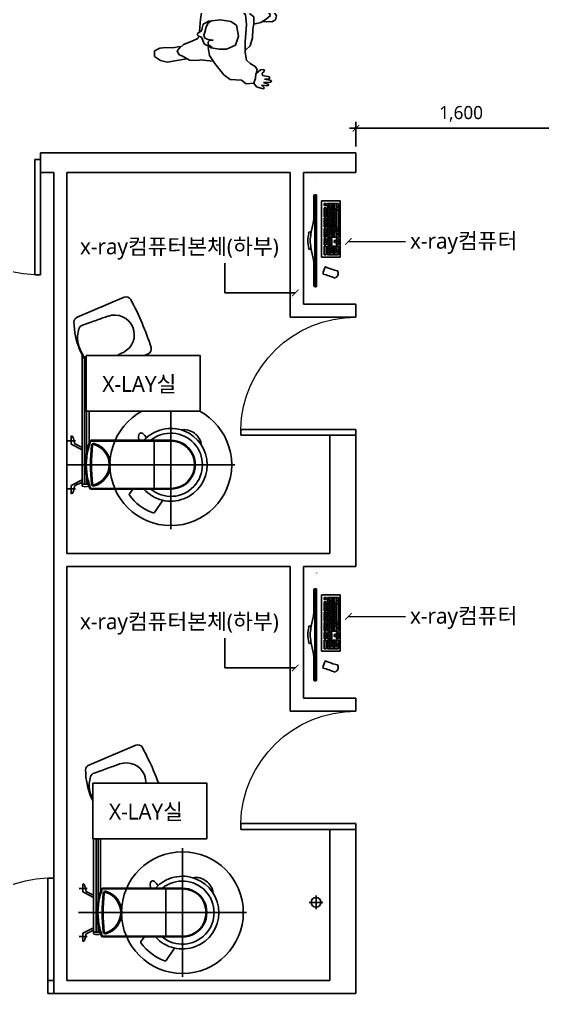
# Model space of a CAD drawing. Header units: metres. Extents: x 11578468 to 47831421, y -58341524 to -14256839.
# Drawn here: x 23756671 to 23760652, y -29071310 to -29063894 of the extents above; entities that cross this region are included whole.
import ezdxf

# ---------------------------------------------------------------- set-up
doc = ezdxf.new("R2010")
doc.units = ezdxf.units.M
doc.header["$LTSCALE"] = 50
doc.header["$MEASUREMENT"] = 0
doc.linetypes.add('CENTERX2', pattern=[4, 2.5, -0.5, 0.5, -0.5])
doc.layers.get('0').update_dxf_attribs({"linetype": 'CONTINUOUS'})
doc.layers.get('DEFPOINTS').update_dxf_attribs({"linetype": 'CONTINUOUS'})
for name, color, linetype in [('04_FUR', 6, 'CONTINUOUS'), ('S-DIM', 7, 'CONTINUOUS'), ('TEX', 7, 'CONTINUOUS'), ('wall', 3, 'CONTINUOUS'), ('WINDOW', 4, 'CONTINUOUS'), ('家具', 251, 'CONTINUOUS'), ('家具外线', 7, 'CONTINUOUS')]:
    doc.layers.add(name, color=color, linetype=linetype)
doc.layers.add('text', color=7, linetype='CONTINUOUS', lineweight=0)
doc.layers.add('wall2', color=3, linetype='CONTINUOUS', lineweight=25)
doc.styles.add('HY 울릉도 L', font='malgun.ttf')
doc.styles.add('JT1', font='malgun.ttf')
doc.dimstyles.new('사본 50', dxfattribs={"dimscale": 50, "dimtxt": 2, "dimasz": 1, "dimexe": 1, "dimexo": 1, "dimgap": 1, "dimtad": 1, "dimdec": 0, "dimrnd": 0.05, "dimdsep": 46, "dimlunit": 6, "dimtxsty": 'HY 울릉도 L', "dimblk": 'ARCHTICK', "dimcen": 2.5, "dimdle": 1, "dimclrd": 133, "dimclre": 133, "dimclrt": 30, "dimadec": 0, "dimazin": 0, "dimtfac": 1, "dimtdec": 0, "dimtix": 1, "dimtmove": 2, "dimatfit": 3, "dimldrblk": 'ARCHTICK', "dimfxl": 1, "dimlwd": -1, "dimlwe": -1, "dimarcsym": 0})

# ---------------------------------------------------------------- blocks, each defined once
blk = doc.blocks.new('$DorLib2D$00000001')
for p, q in [((0.45, 0.975), (0.5, 0.975)), ((0.45, 0), (0.45, 0.975)), ((0.5, 0), (0.5, 0.975)), ((0.5, 0), (0.45, 0))]:
    blk.add_line(p, q)
at = {"lineweight": 13}
blk.add_arc((0.475, 0), 0.975, 91.46928, 180, dxfattribs=at)
blk = doc.blocks.new('MK-RC-0052')
at = {"layer": '家具外线', "color": 251, "true_color": 0x636466}
for p, q in [((73834.4, 10616.5), (73825.7, 10605.7)), ((73825.7, 10605.7), (73864.8, 10592.7)), ((73880.1, 10612.2), (73834.4, 10616.5)), ((73867, 10638.3), (73858.3, 10629.6)), ((73858.3, 10629.6), (73880.1, 10612.2)), ((73914.8, 10623.1), (73867, 10638.3)), ((73934.4, 10597), (73914.8, 10623.1)), ((73812.7, 10590.5), (73806.2, 10577.5)), ((73806.2, 10577.5), (73858.3, 10568.8)), ((73864.8, 10592.7), (73812.7, 10590.5)), ((73858.3, 10568.8), (73821.4, 10564.4)), ((73821.4, 10564.4), (73821.4, 10551.4)), ((73821.4, 10551.4), (73871.4, 10540.5)), ((73871.4, 10540.5), (73875.7, 10525.3)), ((73919.2, 10527.5), (73921.4, 10562.2)), ((73921.4, 10562.2), (73934.4, 10594.8)), ((73988.7, 10601.3), (73934.4, 10597)), ((74023.5, 10575.3), (73988.7, 10601.3)), ((74106.1, 10570.9), (74023.5, 10575.3)), ((74149.6, 10536.2), (74106.1, 10570.9)), ((74214.8, 10455.8), (74149.6, 10536.2)), ((73875.7, 10525.3), (73858.3, 10510.1)), ((73858.3, 10510.1), (73862.7, 10497.1)), ((73862.7, 10497.1), (73886.6, 10501.4)), ((73886.6, 10501.4), (73917, 10527.5)), ((73917, 10527.5), (73910.5, 10497.1)), ((73910.5, 10497.1), (73925.7, 10475.4)), ((73925.7, 10475.4), (73960.5, 10455.8)), ((73960.5, 10455.8), (73986.6, 10431.9)), ((73986.6, 10431.9), (73997.4, 10375.5)), ((74253.9, 10397.2), (74214.8, 10455.8)), ((74297.4, 10429.8), (74230, 10438.5)), ((74264.8, 10338.6), (74253.9, 10397.2)), ((74317, 10427.6), (74297.4, 10429.8)), ((74336.5, 10434.1), (74317, 10427.6)), ((74397.4, 10429.8), (74336.5, 10434.1)), ((74438.7, 10405.9), (74397.4, 10429.8)), ((74419.1, 10421.1), (74558.2, 10445)), ((74475.6, 10390.7), (74438.7, 10405.9)), ((74558.2, 10445), (74608.2, 10434.1)), ((74608.2, 10434.1), (74649.5, 10403.7)), ((74649.5, 10403.7), (74649.5, 10364.6)), ((73960.5, 10327.7), (73943.1, 10269.1)), ((73993.1, 10355.9), (73960.5, 10327.7)), ((73997.4, 10375.5), (73997.4, 10299.5)), ((74132.2, 10351.6), (74067.7, 10322.5)), ((74184.4, 10351.6), (74132.2, 10351.6)), ((74240.9, 10340.7), (74184.4, 10351.6)), ((74235.3, 10338.7), (74262.6, 10319)), ((74292.3, 10313.2), (74240.9, 10340.7)), ((74440.9, 10319), (74469.1, 10345.1)), ((74521.3, 10340.7), (74464.8, 10332)), ((74469.1, 10345.1), (74486.5, 10364.6)), ((74486.5, 10364.6), (74475.6, 10390.7)), ((74569.1, 10338.6), (74521.3, 10340.7)), ((74612.6, 10345.1), (74569.1, 10338.6)), ((74649.5, 10364.6), (74612.6, 10345.1)), ((73943.1, 10269.1), (73940.9, 10210.4)), ((73997.4, 10299.5), (73986.6, 10173.5)), ((74067.7, 10322.5), (74044.4, 10258.1)), ((74044.4, 10258.1), (74059.8, 10179.4)), ((74253.9, 10288.6), (74228.6, 10286.5)), ((74228.6, 10286.5), (74264.8, 10282.1)), ((74264.8, 10299.5), (74253.9, 10288.6)), ((74262.6, 10319), (74264.8, 10299.5)), ((74264.8, 10282.1), (74288.7, 10271.2)), ((74288.7, 10271.2), (74295.2, 10251.7)), ((74312.6, 10265.3), (74292.3, 10313.2)), ((74332.9, 10258.9), (74312.6, 10265.3)), ((74343.8, 10247.3), (74332.9, 10258.9)), ((74336.4, 10264.9), (74338.7, 10273.4)), ((74338.7, 10273.4), (74386.5, 10295.1)), ((74386.5, 10295.1), (74440.9, 10319)), ((73940.9, 10210.4), (73934.4, 10167)), ((74277.8, 10193), (74264.8, 10162.6)), ((74288.7, 10227.8), (74277.8, 10193)), ((74295.2, 10251.7), (74288.7, 10227.8)), ((74300.2, 10172), (74308.9, 10208.9)), ((74308.9, 10208.9), (74314, 10222.6)), ((74314, 10222.6), (74335.8, 10232.8)), ((74319.1, 10134.4), (74326.8, 10222.5)), ((74335.8, 10232.8), (74343.8, 10247.3)), ((73777.9, 10140.9), (73771.4, 10110.5)), ((73804, 10153.9), (73777.9, 10140.9)), ((73867, 10151.8), (73804, 10153.9)), ((73845.3, 10134.4), (73814.8, 10108.3)), ((73884.4, 10158.3), (73845.3, 10134.4)), ((73934.4, 10171.3), (73884.4, 10158.3)), ((73934.4, 10167), (73934.4, 10119.2)), ((73934.4, 10119.2), (73967, 10093.1)), ((73986.6, 10173.5), (73995.3, 10104)), ((74059.8, 10179.4), (74101.1, 10151.1)), ((74101.1, 10151.1), (74175.7, 10140.9)), ((74175.7, 10140.9), (74258.3, 10149.6)), ((74264.8, 10162.6), (74240.9, 10149.6)), ((74258.3, 10149.6), (74300.2, 10172)), ((74306.1, 10058.4), (74319.1, 10134.4)), ((73771.4, 10110.5), (73790.9, 10082.3)), ((73790.9, 10082.3), (73836.6, 10069.2)), ((73814.8, 10108.3), (73834.4, 10075.8)), ((73834.4, 10075.8), (73882.2, 10056.2)), ((73882.2, 10056.2), (73958.3, 10051.9)), ((73958.3, 10051.9), (74043.1, 10038.8)), ((73995.3, 10104), (74060.5, 10021.5)), ((74306.1, 9997.6), (74306.1, 10058.4)), ((74060.5, 10021.5), (74156.1, 9943.3)), ((74306.1, 9999.7), (74297.4, 9962.8)), ((74380, 9986.7), (74306.1, 9997.6)), ((74403.9, 9984.5), (74380, 9986.7)), ((74401.7, 9941.1), (74403.9, 9978)), ((74440.9, 10021.5), (74403.9, 9984.5)), ((74495.2, 10041), (74440.9, 10021.5)), ((74467, 9991.1), (74480, 10004.1)), ((74562.6, 9980.2), (74467, 9991.1)), ((74480, 10004.1), (74506.1, 10025.8)), ((74506.1, 10025.8), (74495.2, 10041)), ((74562.6, 9967.2), (74562.6, 9980.2)), ((74138.7, 9947.6), (74153.9, 9899.8)), ((74156.1, 9943.3), (74138.7, 9947.6)), ((74217, 9882.5), (74314.8, 9904.2)), ((74297.4, 9962.8), (74251.8, 9934.6)), ((74314.8, 9904.2), (74390.9, 9921.6)), ((74384.4, 9919.4), (74401.7, 9941.1)), ((74390.9, 9921.6), (74449.6, 9899.8)), ((74488.7, 9910.7), (74534.3, 9915)), ((74516.9, 9904.2), (74488.7, 9910.7)), ((74503.9, 9889), (74516.9, 9904.2)), ((74523.5, 9932.4), (74556.1, 9936.8)), ((74538.7, 9930.2), (74523.5, 9932.4)), ((74532.2, 9960.7), (74562.6, 9967.2)), ((74560.4, 9954.1), (74532.2, 9960.7)), ((74534.3, 9915), (74538.7, 9930.2)), ((74556.1, 9936.8), (74560.4, 9954.1)), ((74153.9, 9899.8), (74217, 9882.5)), ((74449.6, 9899.8), (74503.9, 9889))]:
    blk.add_line(p, q, dxfattribs=at)
blk = doc.blocks.new('_ArchTick')
at = {"color": 0, "linetype": 'ByBlock', "const_width": 0.15}
blk.add_lwpolyline([(-0.5, -0.5), (0.5, 0.5)], dxfattribs=at)
blk = doc.blocks.new('*D573')
at = {"layer": 'DEFPOINTS', "color": 0, "ltscale": 10, "transparency": 16777216}
for p in [(23760832.3, -29064722.1), (23759232.3, -29064909.9), (23760832.3, -29064909.9)]:
    blk.add_point(p, dxfattribs=at)
at = {"layer": 'S-DIM', "color": 133, "ltscale": 10, "transparency": 16777216}
for p, q in [((23759232.3, -29064859.9), (23759232.3, -29064672.1)), ((23760832.3, -29064859.9), (23760832.3, -29064672.1)), ((23759182.3, -29064722.1), (23760882.3, -29064722.1))]:
    blk.add_line(p, q, dxfattribs=at)
at = {"layer": 'S-DIM', "color": 133, "ltscale": 10, "transparency": 16777216, "xscale": 50, "yscale": 50, "zscale": 50, "rotation": 180}
blk.add_blockref('_ArchTick', (23759232.3, -29064722.1), dxfattribs=at)
at = {"layer": 'S-DIM', "color": 133, "ltscale": 10, "transparency": 16777216, "xscale": 50, "yscale": 50, "zscale": 50}
blk.add_blockref('_ArchTick', (23760832.3, -29064722.1), dxfattribs=at)
at = {"layer": 'S-DIM', "color": 30, "ltscale": 10, "transparency": 16777216, "insert": (23760032.3, -29064611.7), "char_height": 100, "attachment_point": 5, "style": 'HY 울릉도 L'}
blk.add_mtext('1,600', dxfattribs=at)
blk = doc.blocks.new('CT机')
at = {"layer": '家具', "color": 8, "linetype": 'CENTERX2', "ltscale": 0.01}
for p, q in [((9937.4, 2413), (9937.4, 2480.3)), ((10140.4, 1063.6), (10140.4, 2486.8)), ((10343.3, 2413), (10343.3, 2480.3)), ((9595.3, 1608.1), (10684.3, 1608.1))]:
    blk.add_line(p, q, dxfattribs=at)
at = {"layer": '家具'}
for p, q in [((8723.7, 2003.3), (8892, 2399.9)), ((9895.5, 2450.6), (9965.4, 2450.6)), ((9895.5, 2450.6), (9901.5, 2439.1)), ((9961, 2421.3), (9993.2, 2359.2)), ((9965.4, 2450.6), (9971, 2439.7)), ((9971, 2439.7), (9971.1, 2439.7)), ((10012.9, 2359.2), (9971.1, 2439.7)), ((10309.6, 2439.7), (10267.8, 2359.2)), ((10287.5, 2359.2), (10319.7, 2421.3)), ((10309.6, 2439.7), (10309.7, 2439.7)), ((10309.7, 2439.7), (10315.3, 2450.6)), ((10315.3, 2450.6), (10385.2, 2450.6)), ((10379.2, 2439.1), (10385.2, 2450.6)), ((9207.7, 2359.2), (10318, 2359.2)), ((10305.2, 2320.1), (10249, 2320.1)), ((10305.2, 2359.2), (10305.2, 2305.5)), ((9957.4, 2299.8), (9300.3, 2299.8)), ((9933.3, 2281.3), (9933.3, 1608.1)), ((10346.4, 2281.3), (10346.4, 1608.1)), ((9370.4, 2196.8), (9202, 1800.2)), ((10346.3, 1928.3), (10385, 1958.8)), ((9939.5, 1748.1), (10340.2, 1748.1)), ((10544.5, 1747.1), (10439.8, 1674.7))]:
    blk.add_line(p, q, dxfattribs=at)
at = {"layer": '家具', "color": 251}
for p, q in [((10305.2, 2338.9), (9243.7, 2338.9)), ((10030.7, 2320.1), (9272.7, 2320.1)), ((9939.5, 2281.3), (9939.5, 1608.1)), ((10340.2, 2281.3), (10340.2, 1608.1))]:
    blk.add_line(p, q, dxfattribs=at)
at = {"layer": '家具'}
for centre, major_axis, start_param, end_param in [((8933, 2382.5), (-31.5, -31.5), 3.926034, 5.096361), ((8930, 1824.4), (-426.1, -426.1), 3.129187, 3.921943), ((9066.7, 2146.2), (-177.2, -177.2), 3.758531, 4.237682), ((9026.3, 2051.3), (-248.7, 248.7), 4.931336, 5.261387), ((9905.9, 2441.3), (-3.5, -3.5), -0.306742, 0.410644), ((9976.6, 2621), (-140, 140), 1.981441, 2.25755), ((9956.6, 2419), (-3.5, -3.5), 2.834851, 3.828347), ((10324.1, 2419), (-3.5, 3.5), 5.596431, 6.589927), ((10304.1, 2621), (-140, -140), 0.884042, 1.160152), ((10374.8, 2441.3), (-3.5, 3.5), 2.730948, 3.448334), ((9004.8, 2339), (-34, 34), 5.808719, 6.728091), ((9066.6, 2146.3), (-177.2, 177.2), 4.384245, 4.863395), ((10139.8, 1782.8), (-387.7, -387.7), 3.563968, 4.300302), ((10317.9, 2354.6), (-3.24, -3.24), 2.672465, 3.900286), ((10226.9, 2329.5), (-70, -70), 2.084765, 2.627624), ((9248.3, 2235.7), (-34, -34), 1.893836, 2.813207), ((9329.4, 2214.2), (-31.5, -31.5), 1.954769, 3.125097), ((9947.5, 2281.3), (-10.1, 10.1), 6.065564, 7.070619), ((9976.8, 2260.2), (-12.4, 12.4), 5.623702, 7.354527), ((10139.8, 2308.1), (-132.6, 132.6), 1.071298, 3.641091), ((9977.7, 2260.3), (-6.4, -6.4), 4.053337, 5.784262), ((10139.8, 2308), (-125.9, 125.9), 1.071873, 3.640516), ((10139.8, 845), (-1019.7, -1019.7), 3.812134, 4.041848), ((10139.8, 984.2), (-916, -916), 3.800644, 4.053337), ((10301.9, 2260.3), (-6.4, 6.4), 3.640516, 5.371441), ((10302.9, 2260.2), (-12.4, 12.4), 3.641048, 5.371872), ((10318.5, 2304), (-2.8, -2.8), 1.411055, 2.084755), ((10332.1, 2281.3), (-10.1, 10.1), 3.924955, 5.329229), ((9040.1, 2083.7), (-117.9, -117.9), -1.125128, 1.893073), ((10140.4, 1608.1), (-364, 364), 0.785398, 7.068583), ((8764.6, 1985.9), (-31.5, -31.5), -1.186824, 0.286236), ((9863.5, 4023.4), (-1668.4, 1668.4), 1.861532, 2.048005), ((10391.1, 1950.8), (-7.07, 7.07), 4.865147, 6.152286), ((10139.8, 1608.1), (-307.6, 307.6), 4.280378, 4.865147), ((10140.4, 1608.1), (-297.7, -77.7), -1.088128, 3.723453), ((9890.2, 1858.9), (-13.7, 13.7), 0.268823, 1.052289), ((9889.5, 1857.3), (-12.9, -12.9), -0.595835, 0.009098), ((9894.9, 1854), (-18.4, -18.4), 4.175297, 4.905165), ((10026.7, 1985), (-145.5, -145.5), -0.031593, 0.193767), ((9904.6, 1783.2), (-68.8, -68.8), 3.627228, 4.093164), ((9161.1, 1817.6), (-31.5, -31.5), 0.481709, 1.954769), ((10140.4, 1608.1), (-189, -189), -1.470299, 3.047153), ((10538.5, 1755.2), (-7.07, 7.07), 2.99324, 4.280378), ((10139.8, 1608.1), (-146, 146), 0.785398, 3.926991), ((9992.5, 1497), (-105.6, 105.6), 0.622062, 2.23845)]:
    blk.add_ellipse(centre, major_axis=major_axis, ratio=1, start_param=start_param, end_param=end_param, dxfattribs=at)
at = {"layer": '家具', "color": 251}
for centre, major_axis, start_param, end_param in [((10142.2, 1772.9), (-389.3, -389.3), 4.169327, 4.297818), ((10139.8, 1781.2), (-383.2, -383.2), 3.685255, 4.168727), ((10137.5, 1772.9), (-389.3, 389.3), 5.126958, 5.255453), ((9944.6, 2281.3), (-3.59, 3.59), 5.868761, 7.068207), ((10335.1, 2281.3), (-3.59, -3.59), 2.356571, 3.556017), ((10139.8, 1608.1), (-141.7, -141.7), -0.785398, 2.356194)]:
    blk.add_ellipse(centre, major_axis=major_axis, ratio=1, start_param=start_param, end_param=end_param, dxfattribs=at)
at = {"layer": '家具'}
for points, knots in [([(8959.5, 2355.1), (8951.9, 2333.7), (8937.6, 2293.4), (8917.3, 2236.2), (8899.4, 2185.6), (8888.1, 2154), (8882.9, 2139.3)], [0, 0, 0, 0, 68.626498, 129.641678, 183.841932, 231.31563, 231.31563, 231.31563, 231.31563]), ([(8801.3, 2186.2), (8802.3, 2189.2), (8804.4, 2195.3), (8807.3, 2200.9), (8808.8, 2203.8)], [0, 0, 0, 0, 9.665258, 19.331666, 19.331666, 19.331666, 19.331666]), ([(9189.3, 2009.2), (9196.3, 2023.3), (9211.3, 2053.5), (9235.3, 2101.8), (9262.3, 2156), (9281.3, 2194.2), (9291.3, 2214.2)], [0, 0, 0, 0, 47.690633, 102.195027, 163.378696, 231.31563, 231.31563, 231.31563, 231.31563])]:
    blk.add_open_spline(points, degree=3, knots=knots, dxfattribs=at)
blk = doc.blocks.new('A$C6A105BC0')
for p, q in [((224.6, 104.4), (224.6, 246)), ((224.6, 246), (653.1, 246)), ((242.4, 233.2), (257.5, 233.2)), ((242.4, 200.8), (242.4, 233.2)), ((257.5, 233.2), (257.5, 200.8)), ((259.7, 218.1), (259.7, 233.2)), ((259.7, 233.2), (274.8, 233.2)), ((274.8, 233.2), (274.8, 218.1)), ((277, 233.2), (309.5, 233.2)), ((277, 218.1), (277, 233.2)), ((309.5, 233.2), (309.5, 218.1)), ((318.1, 233.2), (333.3, 233.2)), ((318.1, 218.1), (318.1, 233.2)), ((333.3, 233.2), (333.3, 218.1)), ((335.4, 218.1), (335.4, 233.2)), ((335.4, 233.2), (350.6, 233.2)), ((350.6, 233.2), (350.6, 218.1)), ((352.8, 233.2), (367.9, 233.2)), ((352.8, 218.1), (352.8, 233.2)), ((367.9, 233.2), (367.9, 218.1)), ((376.6, 233.2), (400.4, 233.2)), ((376.6, 218.1), (376.6, 233.2)), ((400.4, 233.2), (400.4, 218.1)), ((402.5, 233.2), (426.3, 233.2)), ((402.5, 218.1), (402.5, 233.2)), ((426.3, 233.2), (426.3, 218.1)), ((428.5, 233.2), (428.5, 218.1)), ((428.5, 233.2), (443.7, 233.2)), ((443.7, 233.2), (443.7, 218.1)), ((445.8, 233.2), (445.8, 218.1)), ((445.8, 233.2), (582.2, 233.2)), ((582.2, 233.2), (582.2, 218.1)), ((584.3, 233.2), (608.2, 233.2)), ((584.3, 218.1), (584.3, 233.2)), ((608.2, 233.2), (608.2, 218.1)), ((610.3, 233.2), (634.1, 233.2)), ((610.3, 218.1), (610.3, 233.2)), ((634.1, 233.2), (634.1, 218.1)), ((653.1, 104.4), (653.1, 246)), ((257.5, 200.8), (242.4, 200.8)), ((242.4, 198.6), (257.5, 198.6)), ((242.4, 166.1), (242.4, 198.6)), ((257.5, 166.1), (242.4, 166.1)), ((242.4, 164), (257.5, 164)), ((242.4, 148.8), (242.4, 164)), ((257.5, 148.8), (242.4, 148.8)), ((257.5, 198.6), (257.5, 166.1)), ((257.5, 164), (257.5, 148.8)), ((274.8, 218.1), (259.7, 218.1)), ((259.7, 200.8), (259.7, 215.9)), ((259.7, 215.9), (274.8, 215.9)), ((274.8, 200.8), (259.7, 200.8)), ((259.7, 198.6), (274.8, 198.6)), ((259.7, 183.4), (259.7, 198.6)), ((274.8, 183.4), (259.7, 183.4)), ((259.7, 181.3), (274.8, 181.3)), ((259.7, 166.1), (259.7, 181.3)), ((274.8, 166.1), (259.7, 166.1)), ((259.7, 148.8), (259.7, 164)), ((259.7, 164), (274.8, 164)), ((274.8, 148.8), (259.7, 148.8)), ((274.8, 215.9), (274.8, 200.8)), ((274.8, 198.6), (274.8, 183.4)), ((274.8, 181.3), (274.8, 166.1)), ((274.8, 164), (274.8, 148.8)), ((309.5, 218.1), (277, 218.1)), ((277, 215.9), (292.2, 215.9)), ((277, 200.8), (277, 215.9)), ((292.2, 200.8), (277, 200.8)), ((277, 198.6), (292.2, 198.6)), ((277, 183.4), (277, 198.6)), ((292.2, 183.4), (277, 183.4)), ((277, 181.3), (292.2, 181.3)), ((277, 166.1), (277, 181.3)), ((292.2, 166.1), (277, 166.1)), ((277, 164), (292.2, 164)), ((277, 148.8), (277, 164)), ((292.2, 148.8), (277, 148.8)), ((292.2, 215.9), (292.2, 200.8)), ((292.2, 198.6), (292.2, 183.4)), ((292.2, 181.3), (292.2, 166.1)), ((292.2, 164), (292.2, 148.8)), ((294.3, 215.9), (309.5, 215.9)), ((294.3, 200.8), (294.3, 215.9)), ((309.5, 200.8), (294.3, 200.8)), ((294.3, 198.6), (309.5, 198.6)), ((294.3, 183.4), (294.3, 198.6)), ((309.5, 183.4), (294.3, 183.4)), ((294.3, 181.3), (309.5, 181.3)), ((294.3, 166.1), (294.3, 181.3)), ((309.5, 166.1), (294.3, 166.1)), ((294.3, 148.8), (294.3, 164)), ((294.3, 164), (309.5, 164)), ((309.5, 148.8), (294.3, 148.8)), ((309.5, 215.9), (309.5, 200.8)), ((309.5, 198.6), (309.5, 183.4)), ((309.5, 181.3), (309.5, 166.1)), ((309.5, 164), (309.5, 148.8)), ((333.3, 218.1), (318.1, 218.1)), ((318.1, 181.3), (333.3, 181.3)), ((318.1, 166.1), (318.1, 181.3)), ((333.3, 166.1), (318.1, 166.1)), ((318.1, 164), (333.3, 164)), ((318.1, 148.8), (318.1, 164)), ((333.3, 148.8), (318.1, 148.8)), ((333.3, 181.3), (333.3, 166.1)), ((333.3, 164), (333.3, 148.8)), ((350.6, 218.1), (335.4, 218.1)), ((335.4, 215.9), (350.6, 215.9)), ((335.4, 200.8), (335.4, 215.9)), ((350.6, 200.8), (335.4, 200.8)), ((335.4, 181.3), (350.6, 181.3)), ((335.4, 166.1), (335.4, 181.3)), ((350.6, 166.1), (335.4, 166.1)), ((335.4, 148.8), (335.4, 164)), ((335.4, 164), (350.6, 164)), ((350.6, 148.8), (335.4, 148.8)), ((350.6, 215.9), (350.6, 200.8)), ((350.6, 181.3), (350.6, 166.1)), ((350.6, 164), (350.6, 148.8)), ((367.9, 218.1), (352.8, 218.1)), ((352.8, 181.3), (367.9, 181.3)), ((352.8, 166.1), (352.8, 181.3)), ((367.9, 166.1), (352.8, 166.1)), ((352.8, 148.8), (352.8, 164)), ((352.8, 164), (367.9, 164)), ((367.9, 148.8), (352.8, 148.8)), ((367.9, 181.3), (367.9, 166.1)), ((367.9, 164), (367.9, 148.8)), ((400.4, 218.1), (376.6, 218.1)), ((376.6, 215.9), (417.7, 215.9)), ((376.6, 200.8), (376.6, 215.9)), ((417.7, 200.8), (376.6, 200.8)), ((376.6, 198.6), (409, 198.6)), ((376.6, 183.4), (376.6, 198.6)), ((409, 183.4), (376.6, 183.4)), ((376.6, 181.3), (400.4, 181.3)), ((376.6, 166.1), (376.6, 181.3)), ((400.4, 166.1), (376.6, 166.1)), ((376.6, 164), (391.7, 164)), ((376.6, 148.8), (376.6, 164)), ((391.7, 148.8), (376.6, 148.8)), ((391.7, 164), (391.7, 148.8)), ((393.9, 148.8), (393.9, 164)), ((393.9, 164), (409, 164)), ((409, 148.8), (393.9, 148.8)), ((400.4, 181.3), (400.4, 166.1)), ((426.3, 218.1), (402.5, 218.1)), ((402.5, 181.3), (417.7, 181.3)), ((402.5, 166.1), (402.5, 181.3)), ((417.7, 166.1), (402.5, 166.1)), ((409, 198.6), (409, 183.4)), ((409, 164), (409, 148.8)), ((411.2, 198.6), (426.3, 198.6)), ((411.2, 183.4), (411.2, 198.6)), ((426.3, 183.4), (411.2, 183.4)), ((411.2, 148.8), (411.2, 164)), ((411.2, 164), (426.3, 164)), ((426.3, 148.8), (411.2, 148.8)), ((417.7, 215.9), (417.7, 200.8)), ((417.7, 166.1), (417.7, 181.3)), ((419.9, 215.9), (435, 215.9)), ((419.9, 200.8), (419.9, 215.9)), ((435, 200.8), (419.9, 200.8)), ((419.9, 181.3), (435, 181.3)), ((419.9, 166.1), (419.9, 181.3)), ((435, 166.1), (419.9, 166.1)), ((426.3, 198.6), (426.3, 183.4)), ((426.3, 164), (426.3, 148.8)), ((443.7, 218.1), (428.5, 218.1)), ((428.5, 198.6), (443.7, 198.6)), ((428.5, 183.4), (428.5, 198.6)), ((443.7, 183.4), (428.5, 183.4)), ((428.5, 148.8), (428.5, 164)), ((428.5, 164), (443.7, 164)), ((443.7, 148.8), (428.5, 148.8)), ((435, 200.8), (435, 215.9)), ((435, 166.1), (435, 181.3)), ((437.2, 215.9), (452.3, 215.9)), ((437.2, 215.9), (437.2, 200.8)), ((452.3, 200.8), (437.2, 200.8)), ((437.2, 181.3), (452.3, 181.3)), ((437.2, 181.3), (437.2, 166.1)), ((452.3, 166.1), (437.2, 166.1)), ((443.7, 198.6), (443.7, 183.4)), ((443.7, 164), (443.7, 148.8)), ((582.2, 218.1), (445.8, 218.1)), ((445.8, 198.6), (461, 198.6)), ((445.8, 183.4), (445.8, 198.6)), ((461, 183.4), (445.8, 183.4)), ((445.8, 148.8), (445.8, 164)), ((445.8, 164), (461, 164)), ((461, 148.8), (445.8, 148.8)), ((452.3, 215.9), (452.3, 200.8)), ((452.3, 181.3), (452.3, 166.1)), ((454.5, 200.8), (454.5, 215.9)), ((454.5, 215.9), (469.6, 215.9)), ((469.6, 200.8), (454.5, 200.8)), ((454.5, 181.3), (469.6, 181.3)), ((454.5, 166.1), (454.5, 181.3)), ((469.6, 166.1), (454.5, 166.1)), ((461, 198.6), (461, 183.4)), ((461, 164), (461, 148.8)), ((463.1, 183.4), (463.1, 198.6)), ((463.1, 198.6), (478.3, 198.6)), ((478.3, 183.4), (463.1, 183.4)), ((463.1, 148.8), (463.1, 164)), ((463.1, 164), (478.3, 164)), ((478.3, 148.8), (463.1, 148.8)), ((469.6, 215.9), (469.6, 200.8)), ((469.6, 181.3), (469.6, 166.1)), ((471.8, 200.8), (471.8, 215.9)), ((471.8, 215.9), (487, 215.9)), ((487, 200.8), (471.8, 200.8)), ((471.8, 166.1), (471.8, 181.3)), ((471.8, 181.3), (487, 181.3)), ((487, 166.1), (471.8, 166.1)), ((478.3, 198.6), (478.3, 183.4)), ((478.3, 164), (478.3, 148.8)), ((480.5, 198.6), (495.6, 198.6)), ((480.5, 183.4), (480.5, 198.6)), ((495.6, 183.4), (480.5, 183.4)), ((480.5, 164), (495.6, 164)), ((480.5, 148.8), (480.5, 164)), ((495.6, 148.8), (480.5, 148.8)), ((487, 215.9), (487, 200.8)), ((487, 181.3), (487, 166.1)), ((489.1, 215.9), (504.3, 215.9)), ((489.1, 200.8), (489.1, 215.9)), ((504.3, 200.8), (489.1, 200.8)), ((489.1, 166.1), (489.1, 181.3)), ((489.1, 181.3), (504.3, 181.3)), ((504.3, 166.1), (489.1, 166.1)), ((495.6, 198.6), (495.6, 183.4)), ((495.6, 164), (495.6, 148.8)), ((497.8, 198.6), (512.9, 198.6)), ((497.8, 183.4), (497.8, 198.6)), ((512.9, 183.4), (497.8, 183.4)), ((497.8, 148.8), (497.8, 164)), ((497.8, 164), (512.9, 164)), ((512.9, 148.8), (497.8, 148.8)), ((504.3, 215.9), (504.3, 200.8)), ((504.3, 181.3), (504.3, 166.1)), ((506.4, 215.9), (521.6, 215.9)), ((506.4, 200.8), (506.4, 215.9)), ((521.6, 200.8), (506.4, 200.8)), ((506.4, 166.1), (506.4, 181.3)), ((506.4, 181.3), (521.6, 181.3)), ((521.6, 166.1), (506.4, 166.1)), ((512.9, 198.6), (512.9, 183.4)), ((512.9, 164), (512.9, 148.8)), ((515.1, 198.6), (530.2, 198.6)), ((515.1, 183.4), (515.1, 198.6)), ((530.2, 183.4), (515.1, 183.4)), ((515.1, 164), (530.2, 164)), ((515.1, 148.8), (515.1, 164)), ((530.2, 148.8), (515.1, 148.8)), ((521.6, 215.9), (521.6, 200.8)), ((521.6, 181.3), (521.6, 166.1)), ((523.7, 215.9), (538.9, 215.9)), ((523.7, 200.8), (523.7, 215.9)), ((538.9, 200.8), (523.7, 200.8)), ((523.7, 181.3), (538.9, 181.3)), ((523.7, 166.1), (523.7, 181.3)), ((538.9, 166.1), (523.7, 166.1)), ((530.2, 198.6), (530.2, 183.4)), ((530.2, 164), (530.2, 148.8)), ((532.4, 198.6), (547.6, 198.6)), ((532.4, 183.4), (532.4, 198.6)), ((547.6, 183.4), (532.4, 183.4)), ((532.4, 148.8), (532.4, 164)), ((532.4, 164), (547.6, 164)), ((547.6, 148.8), (532.4, 148.8)), ((538.9, 215.9), (538.9, 200.8)), ((538.9, 181.3), (538.9, 166.1)), ((541.1, 215.9), (556.2, 215.9)), ((541.1, 200.8), (541.1, 215.9)), ((556.2, 200.8), (541.1, 200.8)), ((541.1, 181.3), (556.2, 181.3)), ((541.1, 166.1), (541.1, 181.3)), ((556.2, 166.1), (541.1, 166.1)), ((547.6, 198.6), (547.6, 183.4)), ((547.6, 164), (547.6, 148.8)), ((549.7, 183.4), (549.7, 198.6)), ((549.7, 198.6), (564.9, 198.6)), ((564.9, 183.4), (549.7, 183.4)), ((549.7, 148.8), (549.7, 164)), ((549.7, 164), (564.9, 164)), ((564.9, 148.8), (549.7, 148.8)), ((556.2, 215.9), (556.2, 200.8)), ((556.2, 181.3), (556.2, 166.1)), ((558.4, 215.9), (573.5, 215.9)), ((558.4, 200.8), (558.4, 215.9)), ((573.5, 200.8), (558.4, 200.8)), ((558.4, 181.3), (573.5, 181.3)), ((558.4, 166.1), (558.4, 181.3)), ((573.5, 166.1), (558.4, 166.1)), ((564.9, 198.6), (564.9, 183.4)), ((564.9, 164), (564.9, 148.8)), ((567, 198.6), (582.2, 198.6)), ((567, 183.4), (567, 198.6)), ((582.2, 183.4), (567, 183.4)), ((567, 164), (582.2, 164)), ((567, 148.8), (567, 164)), ((582.2, 148.8), (567, 148.8)), ((573.5, 215.9), (573.5, 200.8)), ((573.5, 181.3), (573.5, 166.1)), ((575.7, 215.9), (590.8, 215.9)), ((575.7, 200.8), (575.7, 215.9)), ((590.8, 200.8), (575.7, 200.8)), ((575.7, 181.3), (590.8, 181.3)), ((575.7, 166.1), (575.7, 181.3)), ((590.8, 166.1), (575.7, 166.1)), ((582.2, 198.6), (582.2, 183.4)), ((582.2, 164), (582.2, 148.8)), ((608.2, 218.1), (584.3, 218.1)), ((584.3, 198.6), (599.5, 198.6)), ((584.3, 183.4), (584.3, 198.6)), ((599.5, 183.4), (584.3, 183.4)), ((584.3, 148.8), (584.3, 164)), ((584.3, 164), (599.5, 164)), ((599.5, 148.8), (584.3, 148.8)), ((590.8, 215.9), (590.8, 200.8)), ((590.8, 181.3), (590.8, 166.1)), ((593, 215.9), (634.1, 215.9)), ((593, 200.8), (593, 215.9)), ((634.1, 200.8), (593, 200.8)), ((593, 181.3), (608.2, 181.3)), ((593, 166.1), (593, 181.3)), ((608.2, 166.1), (593, 166.1)), ((599.5, 198.6), (599.5, 183.4)), ((599.5, 164), (599.5, 148.8)), ((601.7, 198.6), (634.1, 198.6)), ((601.7, 183.4), (601.7, 198.6)), ((634.1, 183.4), (601.7, 183.4)), ((601.7, 148.8), (601.7, 164)), ((601.7, 164), (616.8, 164)), ((616.8, 148.8), (601.7, 148.8)), ((608.2, 181.3), (608.2, 166.1)), ((634.1, 218.1), (610.3, 218.1)), ((610.3, 181.3), (634.1, 181.3)), ((610.3, 166.1), (610.3, 181.3)), ((634.1, 166.1), (610.3, 166.1)), ((616.8, 164), (616.8, 148.8)), ((619, 164), (634.1, 164)), ((619, 148.8), (619, 164)), ((634.1, 148.8), (619, 148.8)), ((634.1, 215.9), (634.1, 200.8)), ((634.1, 198.6), (634.1, 183.4)), ((634.1, 181.3), (634.1, 166.1)), ((634.1, 164), (634.1, 148.8)), ((653.1, 104.4), (224.6, 104.4)), ((242.4, 140.2), (309.5, 140.2)), ((242.4, 125), (242.4, 140.2)), ((309.5, 125), (242.4, 125)), ((309.5, 140.2), (309.5, 125)), ((318.1, 140.2), (333.3, 140.2)), ((318.1, 125), (318.1, 140.2)), ((333.3, 125), (318.1, 125)), ((333.3, 140.2), (333.3, 125)), ((335.4, 125), (335.4, 140.2)), ((335.4, 140.2), (350.6, 140.2)), ((350.6, 125), (335.4, 125)), ((350.6, 140.2), (350.6, 125)), ((352.8, 140.2), (367.9, 140.2)), ((352.8, 125), (352.8, 140.2)), ((367.9, 125), (352.8, 125)), ((367.9, 140.2), (367.9, 125)), ((376.6, 140.2), (391.7, 140.2)), ((376.6, 125), (376.6, 140.2)), ((391.7, 125), (376.6, 125)), ((391.7, 140.2), (391.7, 125)), ((393.9, 140.2), (409, 140.2)), ((393.9, 125), (393.9, 140.2)), ((409, 125), (393.9, 125)), ((409, 140.2), (409, 125)), ((411.2, 140.2), (426.3, 140.2)), ((411.2, 125), (411.2, 140.2)), ((426.3, 125), (411.2, 125)), ((426.3, 140.2), (426.3, 125)), ((428.5, 140.2), (443.7, 140.2)), ((428.5, 125), (428.5, 140.2)), ((443.7, 125), (428.5, 125)), ((443.7, 140.2), (443.7, 125)), ((454.5, 140.2), (469.6, 140.2)), ((454.5, 125), (454.5, 140.2)), ((469.6, 125), (454.5, 125)), ((469.6, 140.2), (469.6, 125)), ((471.8, 125), (471.8, 140.2)), ((471.8, 140.2), (487, 140.2)), ((487, 125), (471.8, 125)), ((487, 140.2), (487, 125)), ((489.1, 140.2), (504.3, 140.2)), ((489.1, 125), (489.1, 140.2)), ((504.3, 125), (489.1, 125)), ((504.3, 140.2), (504.3, 125)), ((506.4, 140.2), (521.6, 140.2)), ((506.4, 125), (506.4, 140.2)), ((521.6, 125), (506.4, 125)), ((521.6, 140.2), (521.6, 125)), ((532.4, 125), (532.4, 140.2)), ((532.4, 140.2), (547.6, 140.2)), ((547.6, 125), (532.4, 125)), ((547.6, 140.2), (547.6, 125)), ((549.7, 140.2), (564.9, 140.2)), ((549.7, 125), (549.7, 140.2)), ((564.9, 125), (549.7, 125)), ((564.9, 140.2), (564.9, 125)), ((567, 140.2), (582.2, 140.2)), ((567, 125), (567, 140.2)), ((582.2, 125), (567, 125)), ((582.2, 140.2), (582.2, 125)), ((584.3, 140.2), (599.5, 140.2)), ((584.3, 125), (584.3, 140.2)), ((599.5, 125), (584.3, 125)), ((599.5, 140.2), (599.5, 125)), ((619, 140.2), (634.1, 140.2)), ((619, 125), (619, 140.2)), ((634.1, 125), (619, 125)), ((634.1, 140.2), (634.1, 125)), ((695.5, 66.4), (4.5, 66.4)), ((404.1, 23.5), (495.1, 42.1)), ((691, 43.9), (513.1, 43.9)), ((700, 52.9), (700, 61.9)), ((700, 52.9), (700, 52.9))]:
    blk.add_line(p, q)
blk.add_lwpolyline([(64.6, 206.6, -0.043661), (95.3, 115.1, 0.131652), (150.8, 133.8, -0.043661), (120, 225.3, 0.414214)], format="xyb", close=True)
blk.add_lwpolyline([(295.9, 23.5), (204.9, 42.1)])
for centre, radius, start, end in [((4.5, 61.9), 4.5, 89.99996, 179.99996), ((186.9, -46.1), 90, 78.43983, 89.99996), ((292.3, 15), 9.2, 89.99996, 269.99996), ((350, 288), 288, 258.43983, 281.56009), ((350, 288), 270, 258.43983, 281.56009), ((407.7, 15), 9.2, 269.99996, 89.99996), ((513.1, -46.1), 90, 89.99996, 101.56009), ((691, 52.9), 9, 269.99996, 359.99996), ((695.5, 61.9), 4.5, 359.99996, 89.99996)]:
    blk.add_arc(centre, radius, start, end)
at = {"layer": '家具', "color": 251, "true_color": 0x636466}
for p, q in [((0, 61.9), (0, 52.9)), ((700, 52.9), (0, 52.9)), ((0, 52.9), (0, 52.9)), ((9, 43.9), (186.9, 43.9))]:
    blk.add_line(p, q, dxfattribs=at)
blk.add_arc((9, 52.9), 9, 179.99996, 269.99996, dxfattribs=at)

msp = doc.modelspace()

# ---------------------------------------------------------------- linework, layer by layer
at = {"ltscale": 30}
for p, q in [((23758928.5, -29070563.2), (23758928.5, -29070668.2)), ((23758981, -29070615.7), (23758876, -29070615.7))]:
    msp.add_line(p, q, dxfattribs=at)
msp.add_circle((23758928.5, -29070615.7), 37.5, dxfattribs=at)
at = {"layer": '04_FUR', "ltscale": 10}
msp.add_line((23756932.3, -29071309.9), (23757032.3, -29071309.9), dxfattribs=at)
at = {"layer": 'wall', "ltscale": 10}
for p, q in [((23759232.3, -29064909.9), (23756832.3, -29064909.9)), ((23759232.3, -29064909.9), (23759232.3, -29065059.9)), ((23756932.3, -29065059.9), (23756832.3, -29065059.9)), ((23758732.2, -29065059.9), (23757032.3, -29065059.9)), ((23758732.2, -29066159.9), (23758732.2, -29065059.9)), ((23759232.3, -29065059.9), (23758832.2, -29065059.9)), ((23758832.2, -29066060.5), (23758832.2, -29065059.9)), ((23758832.2, -29066060.5), (23759232.3, -29066060.5)), ((23759232.3, -29066159.9), (23759232.3, -29066060.5)), ((23758732.2, -29066159.9), (23759232.3, -29066159.9)), ((23759032.3, -29067059.9), (23759232.3, -29067059.9)), ((23759032.3, -29067059.9), (23759232.3, -29067059.9)), ((23759232.3, -29067059.9), (23759232.3, -29067159.9)), ((23758832.2, -29067959.9), (23758832.2, -29067959.3)), ((23758732.2, -29069159.9), (23758732.2, -29068059.9)), ((23759232.3, -29068059.9), (23758832.2, -29068059.9)), ((23758832.2, -29069059.9), (23758832.2, -29068059.9)), ((23758832.2, -29069060.5), (23758832.2, -29068160.5)), ((23758832.2, -29069059.9), (23759232.3, -29069059.9)), ((23758732.2, -29069159.9), (23759232.3, -29069159.9)), ((23759032.3, -29070059.9), (23759232.3, -29070059.9)), ((23759032.3, -29070059.9), (23759232.3, -29070059.9))]:
    msp.add_line(p, q, dxfattribs=at)
at = {"layer": 'wall2'}
for p, q in [((23756832.3, -29064909.9), (23756832.3, -29065009.9)), ((23756932.3, -29065059.9), (23756932.3, -29068059.9)), ((23757032.3, -29065059.9), (23757032.3, -29067959.9)), ((23758932.2, -29065108.3), (23758932.2, -29065107.9)), ((23758832.2, -29066059.9), (23758832.2, -29065909.9)), ((23759032.3, -29067959.9), (23759032.3, -29067059.9)), ((23759232.3, -29068059.9), (23759232.3, -29067159.9)), ((23757032.3, -29067959.9), (23759032.3, -29067959.9)), ((23756932.3, -29068059.9), (23756932.3, -29071209.9)), ((23757032.3, -29068059.9), (23757032.3, -29070809.9)), ((23757032.3, -29068059.9), (23758732.2, -29068059.9)), ((23758932.2, -29068108.3), (23758932.2, -29068107.9)), ((23758832.2, -29069059.9), (23758832.2, -29068909.9)), ((23759232.3, -29069159.9), (23759232.3, -29069059.9)), ((23759032.3, -29071209.9), (23759032.3, -29070059.9)), ((23759102.3, -29070059.9), (23759032.3, -29070059.9)), ((23759102.3, -29070059.9), (23759232.3, -29070059.9)), ((23759232.3, -29071309.9), (23759232.3, -29070059.9)), ((23757032.3, -29070809.9), (23757032.3, -29071209.9)), ((23759032.3, -29071209.9), (23757032.3, -29071209.9)), ((23756932.3, -29071309.9), (23756932.3, -29071259.9)), ((23759232.3, -29071309.9), (23757032.3, -29071309.9))]:
    msp.add_line(p, q, dxfattribs=at)
at = {"layer": 'wall2', "ltscale": 10}
for p, q in [((23756932.3, -29071209.9), (23756887.3, -29071209.9)), ((23757032.3, -29071309.9), (23756887.3, -29071309.9))]:
    msp.add_line(p, q, dxfattribs=at)

# ---------------------------------------------------------------- block references
at = {"layer": 'WINDOW', "xscale": 900, "yscale": -900, "zscale": -900}
msp.add_blockref('$DorLib2D$00000001', (23756382.3, -29064959.9), dxfattribs=at)
at = {"layer": 'WINDOW', "yscale": -900, "zscale": -900}
for p, xscale, rotation in [((23759232.3, -29066609.9), 900, 270), ((23759232.3, -29069609.9), 900, 270), ((23756482.3, -29071309.9), -900, 180)]:
    msp.add_blockref('$DorLib2D$00000001', p, dxfattribs=dict(at, xscale=xscale, rotation=rotation))
at = {"layer": '家具', "color": 251, "true_color": 0x636466, "xscale": -1, "rotation": 270.001428309615}
for p in [(23758866.3, -29065928.2), (23758866.3, -29068928.2)]:
    msp.add_blockref('A$C6A105BC0', p, dxfattribs=at)
at = {"layer": '家具', "color": 251, "true_color": 0x636466, "extrusion": (0, 0, -1), "xscale": 0.9, "yscale": 0.9, "zscale": -0.9, "rotation": 270}
for p in [(-23759270.4, -29058157.9), (-23759358.8, -29061567.6)]:
    msp.add_blockref('CT机', p, dxfattribs=at)
at = {"layer": '家具外线', "color": 251, "true_color": 0x636466, "xscale": 1.056000000005588, "yscale": 1.056000000005588, "zscale": 1.056000000005588, "rotation": 180}
msp.add_blockref('MK-RC-0052', (23836529.7, -29053188.7), dxfattribs=at)

# ---------------------------------------------------------------- texts
at = {"layer": 'TEX', "style": 'JT1'}
for s, p in [('x-ray컴퓨터', (23759643.5, -29065638.9)), ('x-ray컴퓨터본체(하부)', (23757131.7, -29065681.8)), ('x-ray컴퓨터본체(하부)', (23757131.7, -29068536.8)), ('x-ray컴퓨터', (23759643.5, -29068493.9))]:
    msp.add_text(s, height=120, dxfattribs=at).set_placement(p)

# ---------------------------------------------------------------- dimensions: what is measured, and where the dimension line sits
at = {"layer": 'S-DIM', "ltscale": 10}
dim = msp.add_linear_dim(base=(23760832.3, -29064722.1), p1=(23759232.3, -29064909.9), p2=(23760832.3, -29064909.9), dimstyle='사본 50', dxfattribs=at)
dim.commit()
dim.dimension.update_dxf_attribs({"geometry": '*D573', "text_midpoint": (23760032.3, -29064611.7)})

# ---------------------------------------------------------------- leaders
at = {"layer": 'text'}
for points in [[(23759174.9, -29065584.1), (23759610.1, -29065584.1)], [(23759174.9, -29068439.1), (23759610.1, -29068439.1)]]:
    msp.add_leader(points, dimstyle='사본 50', override={"dimgap": 1, "dimtad": 0}, dxfattribs=at)
at = {"layer": 'wall', "ltscale": 10}
for points in [[(23758770.3, -29065976), (23758234.6, -29065976), (23758234.6, -29065750.1)], [(23758770.3, -29068831), (23758234.6, -29068831), (23758234.6, -29068605)]]:
    msp.add_leader(points, dimstyle='사본 50', override={"dimgap": 1, "dimtad": 0}, dxfattribs=at)

# ---------------------------------------------------------------- next in the draw order: wipeouts: each hides what was drawn before it
for points in [[(23757178.3, -29066451.9), (23758045.3, -29066451.9), (23758045.3, -29066876.4), (23757178.3, -29066876.4)], [(23757228.9, -29069707.5), (23758095.9, -29069707.5), (23758095.9, -29070132), (23757228.9, -29070132)]]:
    msp.add_wipeout(points).dxf.layer = 'wall'

# ---------------------------------------------------------------- next in the draw order: linework, layer by layer
at = {"layer": 'TEX'}
for points in [[(23757178.3, -29066451.9), (23758045.3, -29066451.9), (23758045.3, -29066876.4), (23757178.3, -29066876.4)], [(23757228.9, -29069707.5), (23758095.9, -29069707.5), (23758095.9, -29070132), (23757228.9, -29070132)]]:
    msp.add_lwpolyline(points, close=True, dxfattribs=at)

# ---------------------------------------------------------------- next in the draw order: texts
at = {"layer": 'TEX', "style": 'JT1'}
for p in [(23757302, -29066729.4), (23757352.6, -29069985)]:
    msp.add_text('X-LAY실', height=120, dxfattribs=at).set_placement(p)

doc.saveas('drawing.dxf')
